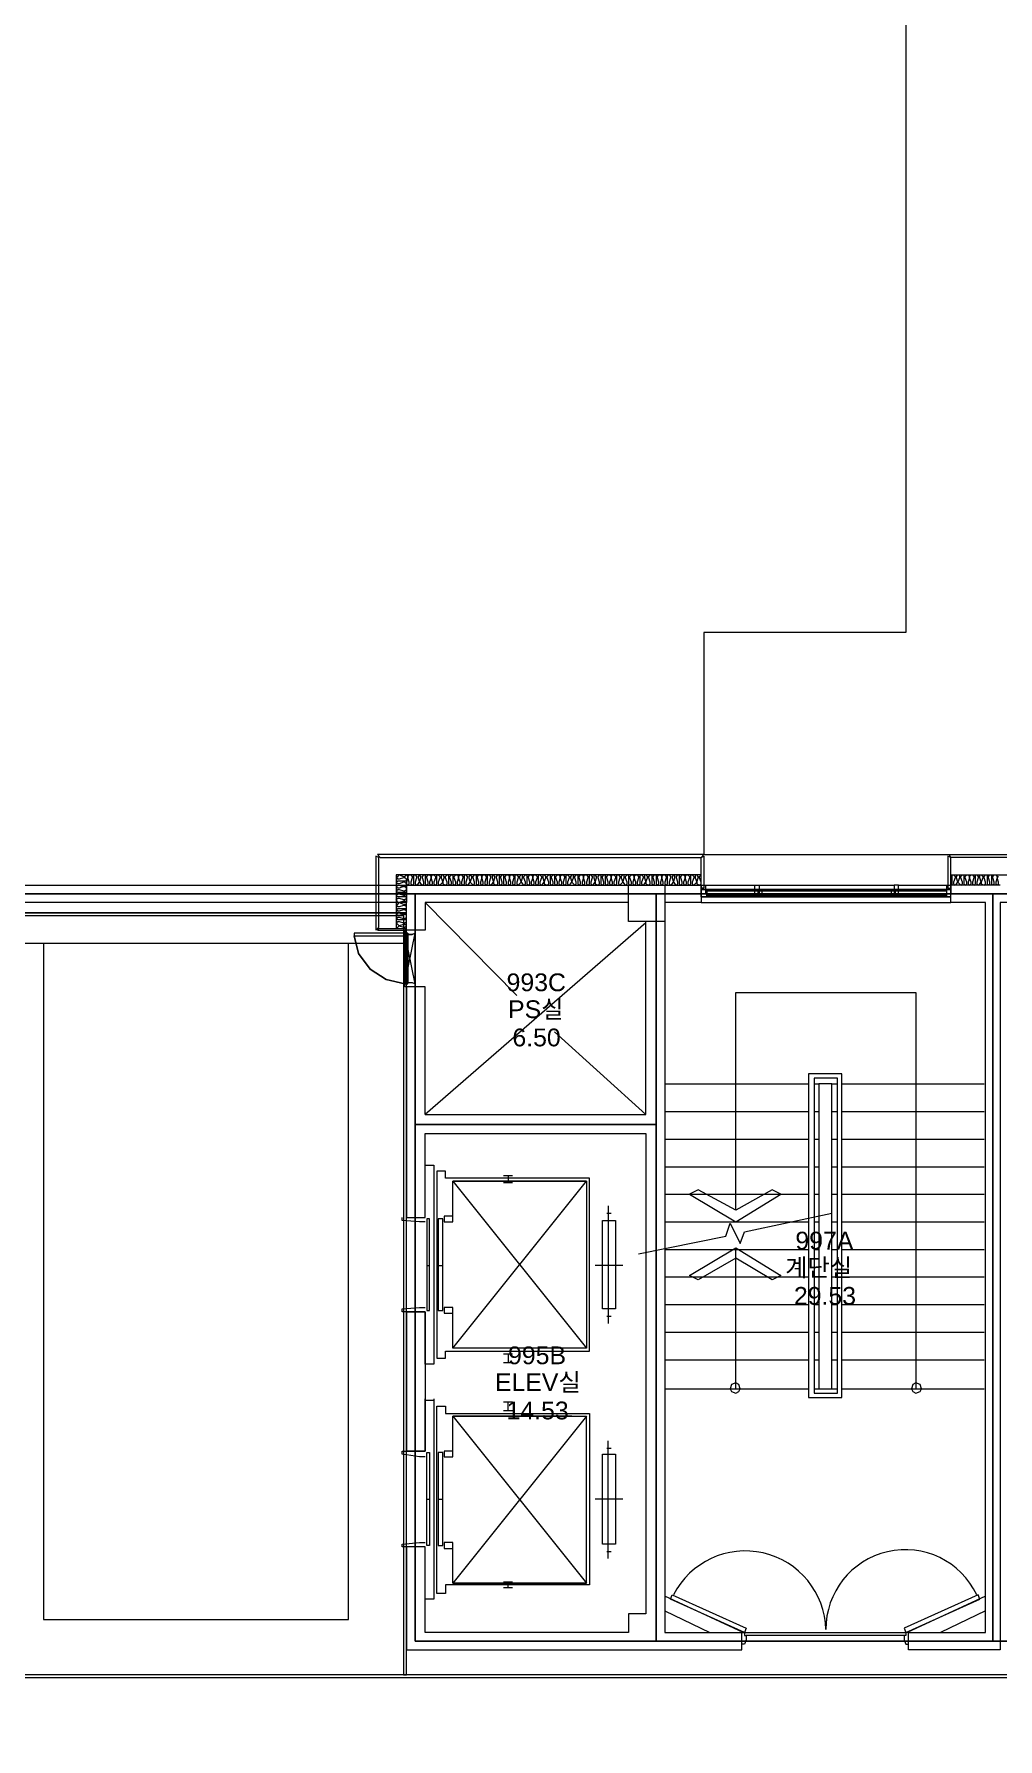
# Model space of a CAD drawing. Header units: millimetres. Extents: x -4033 to 126988, y -1911 to 106718.
# Drawn here: x 72562 to 82998, y 29826 to 48286 of the extents above; entities that cross this region are included whole.
import ezdxf

# ---------------------------------------------------------------- set-up
doc = ezdxf.new("R2010")
doc.units = ezdxf.units.MM
doc.layers.add('PDF_문자', color=7, linetype='Continuous')
doc.layers.add('PDF_형상', color=7, linetype='Continuous')
doc.styles.add('PDF 맑은고딕Semilight', font='arial.ttf')

msp = doc.modelspace()

# ---------------------------------------------------------------- linework, layer by layer
at = {"layer": 'PDF_형상', "lineweight": 5}
for points in [[(67761, 39401), (67761, 41805), (61365, 41805), (61365, 49883), (62025, 49883), (62025, 64986), (61365, 64986), (61365, 88151), (82000, 88151), (82000, 41805), (79815, 41805), (79815, 39401), (108811, 39401)], [(82487, 39181), (84593, 39181)], [(83021, 39071), (82487, 39071), (82503, 39086), (82503, 39102), (82503, 39149), (82503, 39165), (82503, 39181), (82518, 39181), (82534, 39165), (82534, 39149), (82518, 39102), (82518, 39086), (82534, 39071), (82550, 39086), (82565, 39102), (82550, 39149), (82550, 39165), (82565, 39181), (82581, 39181), (82581, 39165), (82581, 39149), (82565, 39102), (82581, 39086), (82597, 39071), (82613, 39086), (82613, 39102), (82597, 39149), (82597, 39165), (82613, 39181), (82628, 39181), (82628, 39165), (82628, 39149), (82628, 39102), (82628, 39086), (82644, 39071), (82660, 39086), (82660, 39102), (82644, 39149), (82644, 39165), (82660, 39181), (82675, 39181), (82691, 39165), (82691, 39149), (82691, 39165), (82707, 39181), (82723, 39181), (82738, 39165), (82738, 39149), (82723, 39102), (82723, 39086), (82738, 39071), (82754, 39086), (82754, 39102), (82754, 39149), (82754, 39165), (82754, 39181), (82770, 39181), (82785, 39165), (82785, 39149), (82770, 39102), (82770, 39086), (82785, 39071), (82801, 39086), (82817, 39102), (82801, 39149), (82801, 39165), (82801, 39181), (82817, 39181), (82833, 39165), (82833, 39149), (82817, 39102), (82817, 39086), (82848, 39071), (82864, 39086), (82864, 39102), (82848, 39149), (82848, 39165), (82864, 39181), (82880, 39181), (82880, 39165), (82880, 39149), (82880, 39102), (82880, 39086), (82895, 39071), (82911, 39086), (82911, 39102), (82895, 39149), (82895, 39165), (82911, 39181), (82927, 39181), (82927, 39165), (82927, 39149), (82927, 39102), (82927, 39086), (82943, 39071), (82958, 39086), (82958, 39102), (82943, 39149), (82943, 39165), (82958, 39181), (82974, 39181), (82990, 39165), (82990, 39149), (83005, 39165)], [(22940, 38976), (64445, 38976), (68186, 38976), (71784, 38976), (76688, 38976), (79297, 38976), (82943, 38976), (86384, 38976)], [(84137, 30883), (82943, 30883), (79297, 30883), (76688, 30883), (76688, 36478), (76688, 38976), (71784, 38976), (71784, 34529), (71784, 30977), (68186, 30977), (67038, 30977), (67038, 29704), (67070, 29704), (67070, 27331), (67934, 27331), (71690, 27331), (75446, 27331), (79186, 27331), (82943, 27331), (86699, 27331)], [(71894, 39071), (76593, 39071), (76593, 38882), (71894, 38882)], [(76593, 39071), (79784, 39071), (79784, 38882), (79391, 38882), (79391, 30977), (80239, 30977), (79391, 31370)], [(80412, 39071), (81874, 39071), (81874, 38976), (80412, 38976), (80365, 38976), (79831, 38976)], [(79831, 39071), (80365, 39071)], [(79831, 39024), (80365, 39024)], [(80365, 38976), (80365, 39071), (80412, 39071), (80412, 38976)], [(80412, 39024), (81874, 39024)], [(82440, 39071), (82440, 38976), (81921, 38976), (81874, 38976)], [(81921, 38976), (81921, 39071), (81874, 39071)], [(81921, 39071), (82440, 39071), (82487, 39071), (82487, 38976), (82440, 38976)], [(81921, 39024), (82440, 39024)], [(84593, 38882), (83021, 38882), (83021, 30789), (82031, 30789), (82031, 30977), (82864, 30977), (82864, 38882), (82487, 38882), (82487, 39071)], [(71894, 38772), (76593, 38772)], [(79186, 38662), (76798, 36588), (79186, 36588), (79186, 38678), (78998, 38678), (78998, 38882), (76798, 38882), (76798, 38584), (76593, 38584), (76593, 38882)], [(76798, 38882), (77788, 37876)], [(79784, 38882), (82487, 38882)], [(76593, 38584), (76578, 38584), (76578, 38552), (76609, 38552), (76609, 38536), (76656, 38536), (76688, 38552), (76688, 38584)], [(72067, 38442), (76593, 38442)], [(72664, 38442), (72664, 31119), (75965, 31119), (75965, 38442)], [(76798, 36588), (76798, 37971), (76593, 37971), (76593, 36588), (76593, 35472), (76798, 35472), (76798, 36038), (76892, 36038), (76892, 33885), (76798, 33885), (76798, 34450), (76798, 32942), (76593, 32942), (76593, 34450), (76798, 34450), (76546, 34450), (76546, 34482), (76735, 34497), (76798, 34497)], [(76593, 37971), (76578, 37971), (76578, 38002), (76609, 38002), (76609, 38018), (76656, 38018), (76688, 38002), (76688, 37971)], [(80161, 35550), (80161, 37908), (82110, 37908), (82110, 33617)], [(78196, 37483), (79186, 36588)], [(79391, 36918), (80947, 36918)], [(81010, 36918), (81057, 36918)], [(81198, 33617), (81198, 36918), (81057, 36918), (81057, 33617), (81198, 33617), (81261, 33617)], [(81198, 36918), (81261, 36918)], [(81308, 36918), (82848, 36918)], [(79391, 36619), (80947, 36619)], [(81010, 36619), (81057, 36619)], [(81198, 36619), (81261, 36619)], [(81308, 36619), (82848, 36619)], [(76593, 35802), (76593, 35472), (76798, 35472), (76798, 36383), (79186, 36383), (79186, 31181), (78998, 31181), (78998, 30977), (76798, 30977), (76798, 31904), (76593, 31904), (76593, 30789), (79501, 30789)], [(79391, 36320), (80947, 36320)], [(81010, 36320), (81057, 36320)], [(81198, 36320), (81261, 36320)], [(81308, 36320), (82848, 36320)], [(79391, 36022), (80947, 36022)], [(81010, 36022), (81057, 36022)], [(81198, 36022), (81261, 36022)], [(81308, 36022), (82848, 36022)], [(77096, 35488), (77002, 35488), (77002, 35425), (77096, 35425), (77096, 35865), (78542, 35865), (77096, 35865), (78542, 34057)], [(78385, 34057), (77096, 34057), (78542, 35865), (78542, 34057), (77096, 34057), (77096, 34497), (77002, 34497), (77002, 34435), (77096, 34435)], [(77646, 35928), (77741, 35928)], [(77646, 35849), (77741, 35849)], [(77694, 35928), (77694, 35849)], [(79391, 35723), (80947, 35723)], [(81010, 35723), (81057, 35723)], [(81198, 35723), (81261, 35723)], [(81308, 35723), (82848, 35723)], [(76798, 35425), (76735, 35425), (76546, 35440), (76546, 35472)], [(78762, 35519), (78809, 35519)], [(78778, 35598), (78778, 34325)], [(79108, 35079), (80051, 35268), (80098, 35409), (80208, 35189), (80255, 35315), (81198, 35519)], [(79391, 35425), (80947, 35425)], [(81010, 35425), (81057, 35425)], [(81198, 35425), (81261, 35425)], [(81308, 35425), (82848, 35425)], [(79391, 35126), (80947, 35126)], [(80161, 33617), (80161, 35142), (80648, 34843), (80554, 34796), (80161, 35032), (79752, 34796), (79658, 34843), (80161, 35142)], [(81010, 35126), (81057, 35126)], [(81198, 35126), (81261, 35126)], [(81308, 35126), (82848, 35126)], [(76813, 34953), (76845, 34953)], [(76939, 34953), (76986, 34953)], [(78935, 34953), (78636, 34953)], [(79391, 34828), (80947, 34828)], [(81010, 34828), (81057, 34828)], [(81198, 34828), (81261, 34828)], [(81308, 34828), (82848, 34828)], [(79391, 34529), (80947, 34529)], [(81010, 34529), (81057, 34529)], [(81198, 34529), (81261, 34529)], [(81308, 34529), (82848, 34529)], [(76593, 32942), (76593, 34450), (76593, 32942)], [(78762, 34403), (78809, 34403)], [(79391, 34230), (80947, 34230)], [(81010, 34230), (81057, 34230)], [(81198, 34230), (81261, 34230)], [(81308, 34230), (82848, 34230)], [(77646, 33995), (77741, 33995)], [(77694, 33995), (77694, 33900)], [(76892, 33885), (76798, 33885)], [(77646, 33900), (77741, 33900)], [(79391, 33932), (80947, 33932)], [(81010, 33932), (81057, 33932)], [(81198, 33932), (81261, 33932)], [(81308, 33932), (82848, 33932)], [(79391, 33617), (80947, 33617)], [(81010, 33617), (81057, 33617)], [(81308, 33617), (82848, 33617)], [(76892, 33507), (76892, 31339), (76798, 31339), (76798, 31904), (76546, 31904), (76546, 31936), (76735, 31952), (76798, 31952)], [(76798, 32879), (76735, 32879), (76546, 32910), (76546, 32942), (76798, 32942), (76798, 33507)], [(76892, 33492), (76798, 33492)], [(77646, 33476), (77741, 33476)], [(77694, 33382), (77694, 33476)], [(77096, 32942), (77002, 32942), (77002, 32879), (77096, 32879), (77096, 33319), (78542, 31511), (77096, 31511), (77096, 31952), (77002, 31952), (77002, 31889), (77096, 31889)], [(78385, 33319), (77096, 33319), (78542, 33319)], [(77646, 33382), (77741, 33382)], [(78778, 31779), (78778, 33052)], [(78762, 32973), (78809, 32973)], [(76813, 32423), (76845, 32423)], [(76939, 32423), (76986, 32423)], [(78935, 32423), (78636, 32423)], [(78762, 31857), (78809, 31857)], [(77646, 31527), (77741, 31527)], [(77646, 31464), (77741, 31464)], [(77694, 31464), (77694, 31527)], [(79391, 31213), (79878, 30977)], [(82864, 31370), (82015, 30977)], [(82864, 31213), (82377, 30977)], [(79297, 30789), (80224, 30789), (80224, 30977)], [(80224, 30961), (80224, 30977), (80255, 30977), (80255, 30946), (80271, 30946), (80271, 30899), (80255, 30851), (80224, 30851), (80224, 30867)], [(80255, 30977), (82000, 30977)], [(81984, 30946), (80271, 30946)], [(82031, 30961), (82031, 30977), (82000, 30977), (82000, 30946), (81984, 30946), (81984, 30899), (82000, 30851), (82031, 30851), (82031, 30867)]]:
    msp.add_lwpolyline(points, dxfattribs=at)
for points in [[(76295, 39369), (76263, 39385), (76263, 38584), (76295, 38615)], [(76295, 39369), (76263, 39385), (76263, 38584), (76295, 38615)], [(79784, 39369), (79815, 39401), (76279, 39401), (76311, 39369)], [(79784, 39369), (79815, 39401), (76279, 39401), (76311, 39369)], [(79784, 39369), (79815, 39385), (79815, 39039), (79784, 39039)], [(79784, 39369), (79815, 39385), (79815, 39039), (79784, 39039)], [(82487, 39369), (82455, 39385), (82455, 39039), (82487, 39039), (82487, 39369), (82471, 39401), (84624, 39401), (84593, 39369)], [(82487, 39369), (82455, 39385), (82455, 39039), (82487, 39039)], [(76593, 39181), (76609, 39165), (76609, 39149), (76593, 39102), (76593, 39086), (76609, 39071), (76625, 39086), (76625, 39102), (76609, 39149), (76609, 39165), (76625, 39181), (76641, 39181), (76656, 39165), (76656, 39149), (76641, 39102), (76641, 39086), (76656, 39071), (76672, 39086), (76672, 39102), (76672, 39149), (76672, 39165), (76672, 39181), (76688, 39181), (76703, 39165), (76703, 39149), (76688, 39102), (76688, 39086), (76703, 39071), (76719, 39086), (76735, 39102), (76751, 39086), (76766, 39071), (76782, 39086), (76782, 39102), (76766, 39149), (76766, 39165), (76782, 39181), (76798, 39181), (76798, 39165), (76798, 39149), (76798, 39102), (76798, 39086), (76813, 39071), (76829, 39086), (76829, 39102), (76813, 39149), (76813, 39165), (76829, 39181), (76845, 39181), (76861, 39165), (76861, 39149), (76845, 39102), (76845, 39086), (76861, 39071), (76876, 39086), (76876, 39102), (76861, 39149), (76861, 39165), (76876, 39181), (76892, 39181), (76908, 39165), (76908, 39149), (76892, 39102), (76892, 39086), (76908, 39071), (76923, 39086), (76923, 39102), (76923, 39149), (76923, 39165), (76923, 39181), (76939, 39181), (76955, 39165), (76955, 39149), (76939, 39102), (76939, 39086), (76955, 39071), (76971, 39086), (76986, 39102), (76986, 39086), (77018, 39071), (77033, 39086), (77033, 39102), (77018, 39149), (77018, 39165), (77033, 39181), (77049, 39181), (77049, 39165), (77049, 39149), (77049, 39102), (77049, 39086), (77065, 39071), (77081, 39086), (77081, 39102), (77065, 39149), (77065, 39165), (77081, 39181), (77096, 39181), (77096, 39165), (77096, 39149), (77096, 39102), (77096, 39086), (77112, 39071), (77128, 39086), (77128, 39102), (77112, 39149), (77112, 39165), (77128, 39181), (77143, 39181), (77159, 39165), (77159, 39149), (77143, 39102), (77143, 39086), (77159, 39071), (77175, 39086), (77175, 39102), (77159, 39149), (77159, 39165), (77175, 39181), (77191, 39181), (77206, 39165), (77206, 39149), (77191, 39102), (77191, 39086), (77206, 39071), (77222, 39086), (77222, 39102), (77222, 39149), (77222, 39165), (77222, 39181), (77238, 39181), (77253, 39165), (77253, 39149), (77238, 39102), (77238, 39086), (77253, 39071), (77269, 39086), (77285, 39102), (77301, 39086), (77316, 39071), (77332, 39086), (77332, 39102), (77316, 39149), (77316, 39165), (77332, 39181), (77348, 39181), (77348, 39165), (77348, 39149), (77348, 39102), (77348, 39086), (77363, 39071), (77379, 39086), (77379, 39102), (77363, 39149), (77363, 39165), (77379, 39181), (77395, 39181), (77411, 39165), (77411, 39149), (77395, 39102), (77395, 39086), (77411, 39071), (77426, 39086), (77426, 39102), (77411, 39149), (77411, 39165), (77426, 39181), (77442, 39181), (77458, 39165), (77458, 39149), (77442, 39102), (77442, 39086), (77458, 39071), (77473, 39086), (77473, 39102), (77473, 39149), (77473, 39165), (77473, 39181), (77489, 39181), (77505, 39165), (77505, 39149), (77489, 39102), (77489, 39086), (77505, 39071), (77521, 39086), (77536, 39102), (77536, 39086), (77568, 39071), (77583, 39086), (77583, 39102), (77568, 39149), (77568, 39165), (77583, 39181), (77599, 39181), (77599, 39165), (77599, 39149), (77599, 39102), (77599, 39086), (77615, 39071), (77631, 39086), (77631, 39102), (77615, 39149), (77615, 39165), (77631, 39181), (77646, 39181), (77646, 39165), (77646, 39149), (77646, 39102), (77646, 39086), (77662, 39071), (77678, 39086), (77678, 39102), (77662, 39149), (77662, 39165), (77678, 39181), (77694, 39181), (77709, 39165), (77709, 39149), (77694, 39102), (77694, 39086), (77709, 39071), (77725, 39086), (77725, 39102), (77709, 39149), (77709, 39165), (77725, 39181), (77741, 39181), (77756, 39165), (77756, 39149), (77741, 39102), (77741, 39086), (77756, 39071), (77772, 39086), (77772, 39102), (77772, 39149), (77772, 39165), (77772, 39181), (77788, 39181), (77804, 39165), (77804, 39149), (77788, 39102), (77788, 39086), (77804, 39071), (77819, 39086), (77835, 39102), (77851, 39086), (77866, 39071), (77882, 39086), (77882, 39102), (77866, 39149), (77866, 39165), (77882, 39181), (77898, 39181), (77898, 39165), (77898, 39149), (77898, 39102), (77898, 39086), (77914, 39071), (77929, 39086), (77929, 39102), (77914, 39149), (77914, 39165), (77929, 39181), (77945, 39181), (77961, 39165), (77961, 39149), (77945, 39102), (77945, 39086), (77961, 39071), (77976, 39086), (77976, 39102), (77961, 39149), (77961, 39165), (77976, 39181), (77992, 39181), (78008, 39165), (78008, 39149), (77992, 39102), (77992, 39086), (78008, 39071), (78024, 39086), (78024, 39102), (78024, 39149), (78024, 39165), (78024, 39181), (78039, 39181), (78055, 39165), (78055, 39149), (78039, 39102), (78039, 39086), (78055, 39071), (78071, 39086), (78086, 39102), (78086, 39086), (78118, 39071), (78134, 39086), (78134, 39102), (78118, 39149), (78118, 39165), (78134, 39181), (78149, 39181), (78149, 39165), (78149, 39149), (78149, 39102), (78149, 39086), (78165, 39071), (78181, 39086), (78181, 39102), (78165, 39149), (78165, 39165), (78181, 39181), (78196, 39181), (78196, 39165), (78196, 39149), (78196, 39102), (78196, 39086), (78212, 39071), (78228, 39086), (78228, 39102), (78212, 39149), (78212, 39165), (78228, 39181), (78244, 39181), (78259, 39165), (78259, 39149), (78244, 39102), (78244, 39086), (78259, 39071), (78275, 39086), (78275, 39102), (78259, 39149), (78259, 39165), (78275, 39181), (78291, 39181), (78306, 39165), (78306, 39149), (78291, 39102), (78291, 39086), (78306, 39071), (78322, 39086), (78322, 39102), (78322, 39149), (78322, 39165), (78322, 39181), (78338, 39181), (78354, 39165), (78354, 39149), (78338, 39102), (78338, 39086), (78354, 39071), (78369, 39086), (78385, 39102), (78401, 39086), (78416, 39071), (78432, 39086), (78432, 39102), (78416, 39149), (78416, 39165), (78432, 39181), (78448, 39181), (78448, 39165), (78448, 39149), (78448, 39102), (78448, 39086), (78464, 39071), (78479, 39086), (78479, 39102), (78464, 39149), (78464, 39165), (78479, 39181), (78495, 39181), (78511, 39165), (78511, 39149), (78495, 39102), (78495, 39086), (78511, 39071), (78526, 39086), (78526, 39102), (78511, 39149), (78511, 39165), (78526, 39181), (78542, 39181), (78558, 39165), (78558, 39149), (78542, 39102), (78542, 39086), (78558, 39071), (78574, 39086), (78574, 39102), (78574, 39149), (78574, 39165), (78574, 39181), (78589, 39181), (78605, 39165), (78605, 39149), (78589, 39102), (78589, 39086), (78605, 39071), (78621, 39086), (78636, 39102), (78636, 39086), (78668, 39071), (78684, 39086), (78684, 39102), (78668, 39149), (78668, 39165), (78684, 39181), (78699, 39181), (78699, 39165), (78699, 39149), (78699, 39102), (78699, 39086), (78715, 39071), (78731, 39086), (78731, 39102), (78715, 39149), (78715, 39165), (78731, 39181), (78746, 39181), (78746, 39165), (78746, 39149), (78746, 39102), (78746, 39086), (78762, 39071), (78778, 39086), (78778, 39102), (78762, 39149), (78762, 39165), (78778, 39181), (78794, 39181), (78809, 39165), (78809, 39149), (78794, 39102), (78794, 39086), (78809, 39071), (78825, 39086), (78825, 39102), (78809, 39149), (78809, 39165), (78825, 39181), (78841, 39181), (78856, 39165), (78856, 39149), (78841, 39102), (78841, 39086), (78856, 39071), (78872, 39086), (78872, 39102), (78872, 39149), (78872, 39165), (78872, 39181), (78888, 39181), (78904, 39165), (78904, 39149), (78888, 39102), (78888, 39086), (78904, 39071), (78919, 39086), (78935, 39102), (78951, 39086), (78966, 39071), (78982, 39086), (78982, 39102), (78966, 39149), (78966, 39165), (78982, 39181), (78998, 39181), (78998, 39165), (78998, 39149), (78998, 39102), (78998, 39086), (79014, 39071), (79029, 39086), (79029, 39102), (79014, 39149), (79014, 39165), (79029, 39181), (79045, 39181), (79061, 39165), (79061, 39149), (79045, 39102), (79045, 39086), (79061, 39071), (79076, 39086), (79076, 39102), (79061, 39149), (79061, 39165), (79076, 39181), (79092, 39181), (79108, 39165), (79108, 39149), (79092, 39102), (79092, 39086), (79108, 39071), (79124, 39086), (79124, 39102), (79124, 39149), (79124, 39165), (79124, 39181), (79139, 39181), (79155, 39165), (79155, 39149), (79139, 39102), (79139, 39086), (79155, 39071), (79171, 39086), (79186, 39102), (79186, 39086), (79218, 39071), (79234, 39086), (79234, 39102), (79218, 39149), (79218, 39165), (79234, 39181), (79249, 39181), (79249, 39165), (79249, 39149), (79249, 39102), (79249, 39086), (79265, 39071), (79281, 39086), (79281, 39102), (79265, 39149), (79265, 39165), (79281, 39181), (79297, 39181), (79297, 39165), (79297, 39149), (79297, 39102), (79297, 39086), (79312, 39071), (79328, 39086), (79328, 39102), (79312, 39149), (79312, 39165), (79328, 39181), (79344, 39181), (79359, 39165), (79359, 39149), (79344, 39102), (79344, 39086), (79359, 39071), (79375, 39086), (79375, 39102), (79359, 39149), (79359, 39165), (79375, 39181), (79391, 39181), (79407, 39165), (79407, 39149), (79391, 39102), (79391, 39086), (79407, 39071), (79422, 39086), (79422, 39102), (79422, 39149), (79422, 39165), (79422, 39181), (79438, 39181), (79454, 39165), (79454, 39149), (79438, 39102), (79438, 39086), (79454, 39071), (79469, 39086), (79485, 39102), (79501, 39086), (79517, 39071), (79532, 39086), (79532, 39102), (79517, 39149), (79517, 39165), (79532, 39181), (79548, 39181), (79548, 39165), (79548, 39149), (79548, 39102), (79548, 39086), (79564, 39071), (79579, 39086), (79579, 39102), (79564, 39149), (79564, 39165), (79579, 39181), (79595, 39181), (79611, 39165), (79611, 39149), (79595, 39102), (79595, 39086), (79611, 39071), (79627, 39086), (79627, 39102), (79611, 39149), (79611, 39165), (79627, 39181), (79642, 39181), (79658, 39165), (79658, 39149), (79642, 39102), (79642, 39086), (79658, 39071), (79674, 39086), (79674, 39102), (79674, 39149), (79674, 39165), (79674, 39181), (79689, 39181), (79705, 39165), (79705, 39149), (79689, 39102), (79689, 39086), (79705, 39071), (79721, 39086), (79737, 39102), (79737, 39086), (79768, 39071), (79784, 39086), (79784, 39102), (79768, 39149), (79768, 39165), (79784, 39181), (76483, 39181), (76483, 38599), (76499, 38615), (76515, 38631), (76499, 38646), (76483, 38662), (76499, 38678), (76515, 38678), (76562, 38662), (76578, 38662), (76593, 38678), (76593, 38694), (76578, 38694), (76562, 38694), (76515, 38694), (76499, 38694), (76483, 38709), (76499, 38725), (76515, 38725), (76562, 38709), (76578, 38709), (76593, 38725), (76593, 38741), (76578, 38756), (76562, 38756), (76515, 38741), (76499, 38741), (76483, 38756), (76499, 38772), (76515, 38772), (76562, 38756), (76578, 38756), (76593, 38772), (76593, 38788), (76578, 38804), (76562, 38804), (76515, 38788), (76499, 38788), (76483, 38804), (76499, 38819), (76515, 38819), (76562, 38819), (76578, 38819), (76593, 38819), (76593, 38835), (76578, 38851), (76562, 38851), (76515, 38835), (76499, 38835), (76483, 38851), (76499, 38866), (76515, 38882), (76499, 38882), (76483, 38914), (76499, 38929), (76515, 38929), (76562, 38914), (76578, 38914), (76593, 38929), (76593, 38945), (76578, 38945), (76562, 38945), (76515, 38945), (76499, 38945), (76483, 38961), (76499, 38976), (76515, 38976), (76562, 38961), (76578, 38961), (76593, 38976), (76593, 38992), (76578, 38992), (76562, 38992), (76515, 38992), (76499, 38992), (76483, 39008), (76499, 39024), (76515, 39024), (76562, 39008), (76578, 39008), (76593, 39024), (76593, 39039), (76578, 39055), (76562, 39055), (76515, 39039), (76499, 39039), (76483, 39055), (76499, 39071), (76515, 39071), (76562, 39055), (76578, 39055), (76593, 39071), (76593, 39086), (76578, 39102), (76562, 39102), (76515, 39086), (76499, 39086), (76483, 39102), (76499, 39118), (76515, 39118), (76562, 39118), (76578, 39118), (76593, 39118), (76593, 39134), (76578, 39149), (76562, 39149), (76515, 39134), (76499, 39134), (76483, 39149), (76499, 39165), (76515, 39181), (76562, 39165), (76578, 39165)], [(76593, 39181), (76609, 39165), (76609, 39149), (76593, 39102), (76593, 39086), (76609, 39071), (76625, 39086), (76625, 39102), (76609, 39149), (76609, 39165), (76625, 39181), (76641, 39181), (76656, 39165), (76656, 39149), (76641, 39102), (76641, 39086), (76656, 39071), (76672, 39086), (76672, 39102), (76672, 39149), (76672, 39165), (76672, 39181), (76688, 39181), (76703, 39165), (76703, 39149), (76688, 39102), (76688, 39086), (76703, 39071), (76719, 39086), (76735, 39102), (76751, 39086), (76766, 39071), (76782, 39086), (76782, 39102), (76766, 39149), (76766, 39165), (76782, 39181), (76798, 39181), (76798, 39165), (76798, 39149), (76798, 39102), (76798, 39086), (76813, 39071), (76829, 39086), (76829, 39102), (76813, 39149), (76813, 39165), (76829, 39181), (76845, 39181), (76861, 39165), (76861, 39149), (76845, 39102), (76845, 39086), (76861, 39071), (76876, 39086), (76876, 39102), (76861, 39149), (76861, 39165), (76876, 39181), (76892, 39181), (76908, 39165), (76908, 39149), (76892, 39102), (76892, 39086), (76908, 39071), (76923, 39086), (76923, 39102), (76923, 39149), (76923, 39165), (76923, 39181), (76939, 39181), (76955, 39165), (76955, 39149), (76939, 39102), (76939, 39086), (76955, 39071), (76971, 39086), (76986, 39102), (76986, 39086), (77018, 39071), (77033, 39086), (77033, 39102), (77018, 39149), (77018, 39165), (77033, 39181), (77049, 39181), (77049, 39165), (77049, 39149), (77049, 39102), (77049, 39086), (77065, 39071), (77081, 39086), (77081, 39102), (77065, 39149), (77065, 39165), (77081, 39181), (77096, 39181), (77096, 39165), (77096, 39149), (77096, 39102), (77096, 39086), (77112, 39071), (77128, 39086), (77128, 39102), (77112, 39149), (77112, 39165), (77128, 39181), (77143, 39181), (77159, 39165), (77159, 39149), (77143, 39102), (77143, 39086), (77159, 39071), (77175, 39086), (77175, 39102), (77159, 39149), (77159, 39165), (77175, 39181), (77191, 39181), (77206, 39165), (77206, 39149), (77191, 39102), (77191, 39086), (77206, 39071), (77222, 39086), (77222, 39102), (77222, 39149), (77222, 39165), (77222, 39181), (77238, 39181), (77253, 39165), (77253, 39149), (77238, 39102), (77238, 39086), (77253, 39071), (77269, 39086), (77285, 39102), (77301, 39086), (77316, 39071), (77332, 39086), (77332, 39102), (77316, 39149), (77316, 39165), (77332, 39181), (77348, 39181), (77348, 39165), (77348, 39149), (77348, 39102), (77348, 39086), (77363, 39071), (77379, 39086), (77379, 39102), (77363, 39149), (77363, 39165), (77379, 39181), (77395, 39181), (77411, 39165), (77411, 39149), (77395, 39102), (77395, 39086), (77411, 39071), (77426, 39086), (77426, 39102), (77411, 39149), (77411, 39165), (77426, 39181), (77442, 39181), (77458, 39165), (77458, 39149), (77442, 39102), (77442, 39086), (77458, 39071), (77473, 39086), (77473, 39102), (77473, 39149), (77473, 39165), (77473, 39181), (77489, 39181), (77505, 39165), (77505, 39149), (77489, 39102), (77489, 39086), (77505, 39071), (77521, 39086), (77536, 39102), (77536, 39086), (77568, 39071), (77583, 39086), (77583, 39102), (77568, 39149), (77568, 39165), (77583, 39181), (77599, 39181), (77599, 39165), (77599, 39149), (77599, 39102), (77599, 39086), (77615, 39071), (77631, 39086), (77631, 39102), (77615, 39149), (77615, 39165), (77631, 39181), (77646, 39181), (77646, 39165), (77646, 39149), (77646, 39102), (77646, 39086), (77662, 39071), (77678, 39086), (77678, 39102), (77662, 39149), (77662, 39165), (77678, 39181), (77694, 39181), (77709, 39165), (77709, 39149), (77694, 39102), (77694, 39086), (77709, 39071), (77725, 39086), (77725, 39102), (77709, 39149), (77709, 39165), (77725, 39181), (77741, 39181), (77756, 39165), (77756, 39149), (77741, 39102), (77741, 39086), (77756, 39071), (77772, 39086), (77772, 39102), (77772, 39149), (77772, 39165), (77772, 39181), (77788, 39181), (77804, 39165), (77804, 39149), (77788, 39102), (77788, 39086), (77804, 39071), (77819, 39086), (77835, 39102), (77851, 39086), (77866, 39071), (77882, 39086), (77882, 39102), (77866, 39149), (77866, 39165), (77882, 39181), (77898, 39181), (77898, 39165), (77898, 39149), (77898, 39102), (77898, 39086), (77914, 39071), (77929, 39086), (77929, 39102), (77914, 39149), (77914, 39165), (77929, 39181), (77945, 39181), (77961, 39165), (77961, 39149), (77945, 39102), (77945, 39086), (77961, 39071), (77976, 39086), (77976, 39102), (77961, 39149), (77961, 39165), (77976, 39181), (77992, 39181), (78008, 39165), (78008, 39149), (77992, 39102), (77992, 39086), (78008, 39071), (78024, 39086), (78024, 39102), (78024, 39149), (78024, 39165), (78024, 39181), (78039, 39181), (78055, 39165), (78055, 39149), (78039, 39102), (78039, 39086), (78055, 39071), (78071, 39086), (78086, 39102), (78086, 39086), (78118, 39071), (78134, 39086), (78134, 39102), (78118, 39149), (78118, 39165), (78134, 39181), (78149, 39181), (78149, 39165), (78149, 39149), (78149, 39102), (78149, 39086), (78165, 39071), (78181, 39086), (78181, 39102), (78165, 39149), (78165, 39165), (78181, 39181), (78196, 39181), (78196, 39165), (78196, 39149), (78196, 39102), (78196, 39086), (78212, 39071), (78228, 39086), (78228, 39102), (78212, 39149), (78212, 39165), (78228, 39181), (78244, 39181), (78259, 39165), (78259, 39149), (78244, 39102), (78244, 39086), (78259, 39071), (78275, 39086), (78275, 39102), (78259, 39149), (78259, 39165), (78275, 39181), (78291, 39181), (78306, 39165), (78306, 39149), (78291, 39102), (78291, 39086), (78306, 39071), (78322, 39086), (78322, 39102), (78322, 39149), (78322, 39165), (78322, 39181), (78338, 39181), (78354, 39165), (78354, 39149), (78338, 39102), (78338, 39086), (78354, 39071), (78369, 39086), (78385, 39102), (78401, 39086), (78416, 39071), (78432, 39086), (78432, 39102), (78416, 39149), (78416, 39165), (78432, 39181), (78448, 39181), (78448, 39165), (78448, 39149), (78448, 39102), (78448, 39086), (78464, 39071), (78479, 39086), (78479, 39102), (78464, 39149), (78464, 39165), (78479, 39181), (78495, 39181), (78511, 39165), (78511, 39149), (78495, 39102), (78495, 39086), (78511, 39071), (78526, 39086), (78526, 39102), (78511, 39149), (78511, 39165), (78526, 39181), (78542, 39181), (78558, 39165), (78558, 39149), (78542, 39102), (78542, 39086), (78558, 39071), (78574, 39086), (78574, 39102), (78574, 39149), (78574, 39165), (78574, 39181), (78589, 39181), (78605, 39165), (78605, 39149), (78589, 39102), (78589, 39086), (78605, 39071), (78621, 39086), (78636, 39102), (78636, 39086), (78668, 39071), (78684, 39086), (78684, 39102), (78668, 39149), (78668, 39165), (78684, 39181), (78699, 39181), (78699, 39165), (78699, 39149), (78699, 39102), (78699, 39086), (78715, 39071), (78731, 39086), (78731, 39102), (78715, 39149), (78715, 39165), (78731, 39181), (78746, 39181), (78746, 39165), (78746, 39149), (78746, 39102), (78746, 39086), (78762, 39071), (78778, 39086), (78778, 39102), (78762, 39149), (78762, 39165), (78778, 39181), (78794, 39181), (78809, 39165), (78809, 39149), (78794, 39102), (78794, 39086), (78809, 39071), (78825, 39086), (78825, 39102), (78809, 39149), (78809, 39165), (78825, 39181), (78841, 39181), (78856, 39165), (78856, 39149), (78841, 39102), (78841, 39086), (78856, 39071), (78872, 39086), (78872, 39102), (78872, 39149), (78872, 39165), (78872, 39181), (78888, 39181), (78904, 39165), (78904, 39149), (78888, 39102), (78888, 39086), (78904, 39071), (78919, 39086), (78935, 39102), (78951, 39086), (78966, 39071), (78982, 39086), (78982, 39102), (78966, 39149), (78966, 39165), (78982, 39181), (78998, 39181), (78998, 39165), (78998, 39149), (78998, 39102), (78998, 39086), (79014, 39071), (79029, 39086), (79029, 39102), (79014, 39149), (79014, 39165), (79029, 39181), (79045, 39181), (79061, 39165), (79061, 39149), (79045, 39102), (79045, 39086), (79061, 39071), (79076, 39086), (79076, 39102), (79061, 39149), (79061, 39165), (79076, 39181), (79092, 39181), (79108, 39165), (79108, 39149), (79092, 39102), (79092, 39086), (79108, 39071), (79124, 39086), (79124, 39102), (79124, 39149), (79124, 39165), (79124, 39181), (79139, 39181), (79155, 39165), (79155, 39149), (79139, 39102), (79139, 39086), (79155, 39071), (79171, 39086), (79186, 39102), (79186, 39086), (79218, 39071), (79234, 39086), (79234, 39102), (79218, 39149), (79218, 39165), (79234, 39181), (79249, 39181), (79249, 39165), (79249, 39149), (79249, 39102), (79249, 39086), (79265, 39071), (79281, 39086), (79281, 39102), (79265, 39149), (79265, 39165), (79281, 39181), (79297, 39181), (79297, 39165), (79297, 39149), (79297, 39102), (79297, 39086), (79312, 39071), (79328, 39086), (79328, 39102), (79312, 39149), (79312, 39165), (79328, 39181), (79344, 39181), (79359, 39165), (79359, 39149), (79344, 39102), (79344, 39086), (79359, 39071), (79375, 39086), (79375, 39102), (79359, 39149), (79359, 39165), (79375, 39181), (79391, 39181), (79407, 39165), (79407, 39149), (79391, 39102), (79391, 39086), (79407, 39071), (79422, 39086), (79422, 39102), (79422, 39149), (79422, 39165), (79422, 39181), (79438, 39181), (79454, 39165), (79454, 39149), (79438, 39102), (79438, 39086), (79454, 39071), (79469, 39086), (79485, 39102), (79501, 39086), (79517, 39071), (79532, 39086), (79532, 39102), (79517, 39149), (79517, 39165), (79532, 39181), (79548, 39181), (79548, 39165), (79548, 39149), (79548, 39102), (79548, 39086), (79564, 39071), (79579, 39086), (79579, 39102), (79564, 39149), (79564, 39165), (79579, 39181), (79595, 39181), (79611, 39165), (79611, 39149), (79595, 39102), (79595, 39086), (79611, 39071), (79627, 39086), (79627, 39102), (79611, 39149), (79611, 39165), (79627, 39181), (79642, 39181), (79658, 39165), (79658, 39149), (79642, 39102), (79642, 39086), (79658, 39071), (79674, 39086), (79674, 39102), (79674, 39149), (79674, 39165), (79674, 39181), (79689, 39181), (79705, 39165), (79705, 39149), (79689, 39102), (79689, 39086), (79705, 39071), (79721, 39086), (79737, 39102), (79737, 39086), (79768, 39071), (79784, 39086), (79784, 39102), (79768, 39149), (79768, 39165), (79784, 39181), (76483, 39181), (76483, 38599), (76499, 38615), (76515, 38631), (76499, 38646), (76483, 38662), (76499, 38678), (76515, 38678), (76562, 38662), (76578, 38662), (76593, 38678), (76593, 38694), (76578, 38694), (76562, 38694), (76515, 38694), (76499, 38694), (76483, 38709), (76499, 38725), (76515, 38725), (76562, 38709), (76578, 38709), (76593, 38725), (76593, 38741), (76578, 38756), (76562, 38756), (76515, 38741), (76499, 38741), (76483, 38756), (76499, 38772), (76515, 38772), (76562, 38756), (76578, 38756), (76593, 38772), (76593, 38788), (76578, 38804), (76562, 38804), (76515, 38788), (76499, 38788), (76483, 38804), (76499, 38819), (76515, 38819), (76562, 38819), (76578, 38819), (76593, 38819), (76593, 38835), (76578, 38851), (76562, 38851), (76515, 38835), (76499, 38835), (76483, 38851), (76499, 38866), (76515, 38882), (76499, 38882), (76483, 38914), (76499, 38929), (76515, 38929), (76562, 38914), (76578, 38914), (76593, 38929), (76593, 38945), (76578, 38945), (76562, 38945), (76515, 38945), (76499, 38945), (76483, 38961), (76499, 38976), (76515, 38976), (76562, 38961), (76578, 38961), (76593, 38976), (76593, 38992), (76578, 38992), (76562, 38992), (76515, 38992), (76499, 38992), (76483, 39008), (76499, 39024), (76515, 39024), (76562, 39008), (76578, 39008), (76593, 39024), (76593, 39039), (76578, 39055), (76562, 39055), (76515, 39039), (76499, 39039), (76483, 39055), (76499, 39071), (76515, 39071), (76562, 39055), (76578, 39055), (76593, 39071), (76593, 39086), (76578, 39102), (76562, 39102), (76515, 39086), (76499, 39086), (76483, 39102), (76499, 39118), (76515, 39118), (76562, 39118), (76578, 39118), (76593, 39118), (76593, 39134), (76578, 39149), (76562, 39149), (76515, 39134), (76499, 39134), (76483, 39149), (76499, 39165), (76515, 39181), (76562, 39165), (76578, 39165)], [(76735, 39102), (76751, 39149), (76751, 39165), (76735, 39181), (76719, 39165), (76719, 39149)], [(76735, 39102), (76751, 39149), (76751, 39165), (76735, 39181), (76719, 39165), (76719, 39149)], [(76986, 39102), (77002, 39149), (77002, 39165), (76986, 39181), (76971, 39181), (76971, 39165), (76971, 39149)], [(76986, 39102), (77002, 39149), (77002, 39165), (76986, 39181), (76971, 39181), (76971, 39165), (76971, 39149)], [(77285, 39102), (77301, 39149), (77301, 39165), (77285, 39181), (77269, 39165), (77269, 39149)], [(77285, 39102), (77301, 39149), (77301, 39165), (77285, 39181), (77269, 39165), (77269, 39149)], [(77536, 39102), (77552, 39149), (77552, 39165), (77536, 39181), (77521, 39181), (77521, 39165), (77521, 39149)], [(77536, 39102), (77552, 39149), (77552, 39165), (77536, 39181), (77521, 39181), (77521, 39165), (77521, 39149)], [(77835, 39102), (77851, 39149), (77851, 39165), (77851, 39181), (77835, 39181), (77819, 39165), (77819, 39149)], [(77835, 39102), (77851, 39149), (77851, 39165), (77851, 39181), (77835, 39181), (77819, 39165), (77819, 39149)], [(78086, 39102), (78102, 39149), (78102, 39165), (78086, 39181), (78071, 39181), (78071, 39165), (78071, 39149)], [(78086, 39102), (78102, 39149), (78102, 39165), (78086, 39181), (78071, 39181), (78071, 39165), (78071, 39149)], [(78385, 39102), (78401, 39149), (78401, 39165), (78401, 39181), (78385, 39181), (78369, 39165), (78369, 39149)], [(78385, 39102), (78401, 39149), (78401, 39165), (78401, 39181), (78385, 39181), (78369, 39165), (78369, 39149)], [(78636, 39102), (78652, 39149), (78652, 39165), (78636, 39181), (78621, 39181), (78621, 39165), (78621, 39149)], [(78636, 39102), (78652, 39149), (78652, 39165), (78636, 39181), (78621, 39181), (78621, 39165), (78621, 39149)], [(78935, 39102), (78951, 39149), (78951, 39165), (78951, 39181), (78935, 39181), (78919, 39165), (78919, 39149)], [(78935, 39102), (78951, 39149), (78951, 39165), (78951, 39181), (78935, 39181), (78919, 39165), (78919, 39149)], [(79186, 39102), (79202, 39149), (79202, 39165), (79186, 39181), (79171, 39181), (79171, 39165), (79171, 39149)], [(79186, 39102), (79202, 39149), (79202, 39165), (79186, 39181), (79171, 39181), (79171, 39165), (79171, 39149)], [(79485, 39102), (79501, 39149), (79501, 39165), (79501, 39181), (79485, 39181), (79469, 39165), (79469, 39149)], [(79485, 39102), (79501, 39149), (79501, 39165), (79501, 39181), (79485, 39181), (79469, 39165), (79469, 39149)], [(79737, 39102), (79752, 39149), (79752, 39165), (79737, 39181), (79721, 39181), (79721, 39165), (79721, 39149)], [(79737, 39102), (79752, 39149), (79752, 39165), (79737, 39181), (79721, 39181), (79721, 39165), (79721, 39149)], [(82691, 39149), (82675, 39102), (82675, 39086), (82691, 39071), (82707, 39086), (82707, 39102)], [(82990, 39149), (82974, 39102), (82974, 39086), (82990, 39071), (83005, 39086), (83005, 39102)], [(76688, 38976), (76688, 36478), (79297, 36478), (79297, 38976)], [(78998, 38678), (78998, 39071), (79391, 39071), (79391, 38678)], [(78998, 38678), (78998, 39071), (79391, 39071), (79391, 38678)], [(79297, 38976), (79297, 36478), (79297, 30883), (82943, 30883), (82943, 38976)], [(79784, 38976), (79784, 39071), (79831, 39071), (79831, 38976)], [(79784, 38945), (79784, 39024), (79847, 39024), (79847, 38945), (79784, 38945), (82487, 38945), (79784, 38945), (79847, 38945), (79847, 39024), (79784, 39024)], [(82487, 39024), (79784, 39024)], [(82440, 39008), (79847, 39008)], [(82440, 38961), (79847, 38961)], [(80397, 38945), (80444, 38945), (80444, 39024), (80397, 39024)], [(80397, 38945), (80444, 38945), (80444, 39024), (80397, 39024)], [(81842, 38945), (81890, 38945), (81890, 39024), (81842, 39024)], [(81842, 38945), (81890, 38945), (81890, 39024), (81842, 39024)], [(82440, 38945), (82487, 38945), (82487, 39024), (82440, 39024)], [(82440, 38945), (82487, 38945), (82487, 39024), (82440, 39024)], [(82943, 38976), (82943, 30883), (84137, 30883), (84137, 32470), (86384, 32470), (86384, 38976)], [(72067, 38741), (76562, 38741), (76562, 38772), (72067, 38772)], [(76515, 38882), (76562, 38866), (76578, 38866), (76593, 38866), (76593, 38882), (76578, 38898), (76562, 38898)], [(76515, 38882), (76562, 38866), (76578, 38866), (76593, 38866), (76593, 38882), (76578, 38898), (76562, 38898)], [(76562, 30521), (76593, 30521), (76593, 38772), (76562, 38772)], [(76295, 38599), (76279, 38584), (76593, 38584), (76593, 38599)], [(76295, 38599), (76279, 38584), (76593, 38584), (76593, 38599)], [(76515, 38631), (76562, 38615), (76578, 38615), (76593, 38631), (76578, 38646), (76562, 38646)], [(76515, 38631), (76562, 38615), (76578, 38615), (76593, 38631), (76578, 38646), (76562, 38646)], [(76688, 38584), (76578, 38584), (76578, 38552), (76609, 38552), (76609, 38536), (76656, 38536), (76688, 38552)], [(76688, 38584), (76688, 38552), (76656, 38536), (76609, 38536), (76609, 38552), (76578, 38552), (76578, 38584), (76593, 38584), (76578, 38584), (76578, 38552), (76609, 38552), (76609, 38536), (76656, 38536), (76688, 38552)], [(76578, 38552), (76028, 38552), (76028, 38521), (76578, 38521)], [(76578, 38552), (76028, 38552), (76028, 38521), (76578, 38521)], [(76578, 38552), (76028, 38552), (76028, 38521), (76578, 38521)], [(76578, 38002), (76578, 38521), (76578, 38002), (76373, 38049), (76201, 38159), (76075, 38332), (76028, 38521), (76075, 38332), (76201, 38159), (76373, 38049)], [(76688, 38552), (76688, 38002), (76578, 38552), (76578, 38002)], [(76609, 38018), (76609, 38536)], [(76688, 37971), (76578, 37971), (76578, 38002), (76609, 38002), (76609, 38018), (76656, 38018), (76688, 38002)], [(80947, 37028), (80947, 33523), (81308, 33523), (81308, 37028)], [(81010, 33570), (81261, 33570), (81261, 36981), (81010, 36981)], [(76688, 36478), (76688, 30883), (79297, 30883), (79297, 36478)], [(77018, 35896), (77018, 35975), (76923, 35975), (76923, 33947), (77018, 33947), (77018, 34026), (78574, 34026), (78574, 35896)], [(80648, 35723), (80554, 35770), (80161, 35550), (79752, 35770), (79658, 35723), (80161, 35425)], [(76845, 34466), (76845, 35456), (76813, 35456), (76813, 34466)], [(76986, 35456), (76939, 35456), (76939, 34466), (76986, 34466)], [(80098, 33617), (80114, 33586), (80161, 33570), (80192, 33586), (80208, 33617), (80192, 33665), (80161, 33680), (80114, 33665)], [(82062, 33617), (82078, 33586), (82110, 33570), (82157, 33586), (82172, 33617), (82157, 33665), (82110, 33680), (82078, 33665)], [(76923, 33429), (77018, 33429), (77018, 33350), (78574, 33350), (78574, 31496), (77018, 31496), (77018, 31401), (76923, 31401)], [(78542, 33319), (77096, 31511), (78542, 31511)], [(76845, 32926), (76845, 31920), (76813, 31920), (76813, 32926)], [(76939, 32926), (76939, 31920), (76986, 31920), (76986, 32926)], [(80255, 30977), (79454, 31339), (79469, 31386), (80271, 31024)], [(82000, 30977), (82801, 31339), (82785, 31386), (81984, 31024)], [(67117, 30490), (84043, 30490), (84043, 30521), (67117, 30521)]]:
    msp.add_lwpolyline(points, close=True, dxfattribs=at)
at = {"layer": 'PDF_형상', "color": 1, "lineweight": 5}
for points in [[(78856, 34482), (78715, 34482), (78715, 35440), (78856, 35440)], [(78856, 32910), (78856, 31936), (78715, 31936), (78715, 32910)]]:
    msp.add_lwpolyline(points, close=True, dxfattribs=at)
at = {"layer": 'PDF_형상', "lineweight": 5}
msp.add_lwpolyline([(82770, 31386, 0.800935), (81135, 31009, 0.777626), (79485, 31386)], format="xyb", dxfattribs=at)

# ---------------------------------------------------------------- texts
at = {"layer": 'PDF_문자', "char_height": 192.4, "attachment_point": 4, "style": 'PDF 맑은고딕Semilight'}
for s, insert in [('993C', (77678, 38017)), ('PS실', (77694, 37718)), ('6.50', (77741, 37420)), ('997A', (80805, 35220)), ('계단실', (80695, 34921)), ('29.53', (80789, 34622)), ('995B', (77694, 33978)), ('ELEV실', (77552, 33679)), ('14.53', (77678, 33381))]:
    msp.add_mtext(s, dxfattribs=dict(at, insert=insert))

doc.saveas('drawing.dxf')
